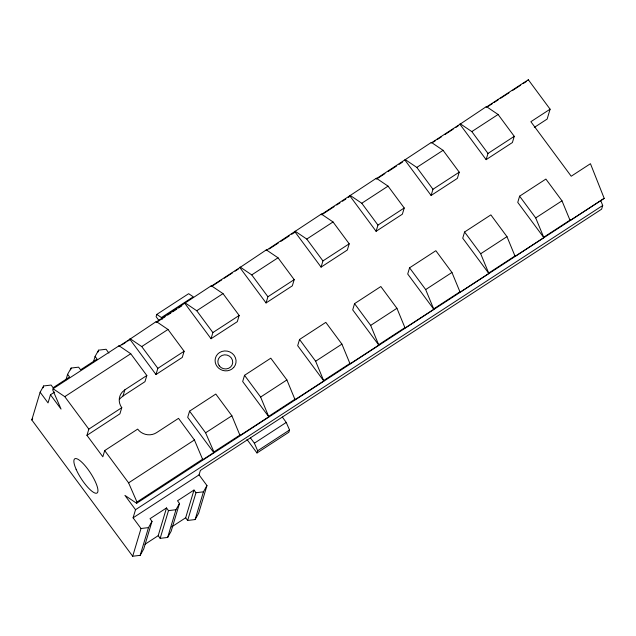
<?xml version="1.0" encoding="UTF-8"?>
<svg xmlns="http://www.w3.org/2000/svg" width="636" height="636" viewBox="0 0 636 636"><rect width="100%" height="100%" fill="white"/><g stroke="black" fill="none" stroke-linecap="round" stroke-linejoin="round"><path stroke-width="0.95" d="M54.624 392.078L50.467 394.789L61.04 409.067L52.732 389.916L53.082 388.739L119.059 345.777L130.738 353.735L146.829 375.518L124.863 389.82L122.279 392.038A13.61 12.807 16.1 0 0 121.77 407.676L88.825 429.133L86.949 435.342L102.833 456.791L104.694 450.582L137.67 429.109A13.602 12.792 16.6 0 0 156.575 432.647L178.525 418.353L194.425 439.969L202.773 459.717L213.752 452.562L213.919 451.934L205.595 432.798L189.568 411.158L215.803 394.05L231.878 415.769L240.034 435.501L268.782 416.787L260.625 397.055L244.534 375.312L270.801 358.187L286.892 379.946L295.04 399.67L323.788 380.948L315.639 361.224L299.54 339.473L325.815 322.365L341.914 344.116L350.062 363.84L378.81 345.125L370.661 325.401L354.562 303.642L380.829 286.534L396.928 308.293L405.076 328.017L433.824 309.303L425.675 289.579L409.576 267.82L435.851 250.711L451.95 272.47L460.098 292.194L488.838 273.472L480.689 253.748L464.59 231.997L490.865 214.889L506.964 236.64L515.112 256.364L543.86 237.649L535.711 217.925L519.612 196.174L545.887 179.066L561.986 200.817L570.134 220.541L604.2 198.36L590.454 163.706L571.215 176.228L530.869 121.707L550.1 109.185L528.325 79.754L486.222 107.166L486.397 106.578L498.091 114.488L514.262 136.335L512.401 142.536L486.127 159.644L459.947 124.274L486.397 106.578M600.948 201.056L602.705 205.5L601.616 209.172L200.38 470.433L199.052 474.877L206.962 485.57L198.647 513.3L195.125 519.556L187.644 520.463L195.975 492.725L193.996 490.054L177.508 500.794L179.487 503.466L171.156 531.195L167.642 537.452L160.169 538.35L168.492 510.621L166.513 507.949L150.024 518.69L152.004 521.361L143.68 549.091L140.166 555.339L132.693 556.246L141.009 528.516L133.091 517.831L135.524 509.706L124.934 495.396L136.637 503.291L136.979 502.035L128.599 482.859L104.694 450.582M50.467 394.789L48.034 402.906L40.124 392.213L43.638 385.965L51.118 385.05L53.098 387.721L69.586 376.989L67.607 374.318L71.129 368.061L78.594 367.155L80.573 369.826L97.062 359.094L95.09 356.422L98.612 350.166L106.077 349.259L108.907 353.083M129.855 339.226L156.297 321.53L167.991 329.456L184.122 351.255L182.27 357.432L155.987 374.525L129.855 339.226L118.868 346.382L119.059 345.777M155.987 374.525L157.847 368.339L184.122 351.255M184.869 303.388L211.033 338.734L212.885 332.556L239.168 315.464L223.005 293.617L211.319 285.739L156.13 322.102L156.297 321.53M244.534 375.312L242.674 381.513L268.782 416.787M550.1 109.185L547.151 119.059L534.327 127.407M132.693 556.246L31.8 419.943L40.124 392.213M43.081 387.809L43.638 385.965M65.937 379.859L67.607 374.318M70.572 369.906L71.129 368.061M93.42 361.964L95.09 356.422M98.055 352.018L98.612 350.166M119.385 399.567A13.61 12.8 16.7 0 1 120.411 398.231L122.994 396.021L124.863 389.82M156.79 314.415L161.417 317.547L193.28 296.821L188.654 293.689L156.79 314.415L156.106 316.664L159.056 320.655M146.829 375.518L144.976 381.68L122.994 396.021M140.166 555.339L148.49 527.61L152.004 521.361M189.568 411.158L187.7 417.351L213.752 452.562M145 544.273L158.197 535.679L166.513 507.949M239.875 267.573L266.325 249.876L278.019 257.787L294.19 279.641L292.329 285.834L266.055 302.943L239.875 267.573L211.136 286.295L211.319 285.739M167.642 537.452L175.973 509.714L179.487 503.466M239.168 315.464L237.308 321.665L211.033 338.734M171.648 526.918L185.664 517.791L193.996 490.054M266.325 249.876L266.15 250.465L321.347 214.054L333.033 221.964L349.204 243.811L347.343 250.012L321.077 267.12L294.897 231.75M195.125 519.556L203.448 491.819L206.962 485.57M266.055 302.943L267.915 296.742L294.19 279.641M321.347 214.054L321.164 214.642L376.361 178.231L388.055 186.141L404.226 207.988L402.365 214.189L376.091 231.297L349.911 195.928M321.077 267.12L322.937 260.919L349.204 243.811M299.54 339.473L297.68 345.674L323.788 380.948M376.361 178.231L376.186 178.819L431.383 142.4L443.069 150.319L459.24 172.165L457.379 178.366L431.105 195.467L404.933 160.097M376.091 231.297L377.951 225.096L404.226 207.988M354.562 303.642L352.702 309.851L378.81 345.125M431.383 142.4L431.2 142.989L459.947 124.274M431.105 195.467L432.965 189.266L459.24 172.165M409.576 267.82L407.716 274.021L433.824 309.303M486.127 159.644L487.987 153.443L514.262 136.335M464.59 231.997L462.73 238.198L488.838 273.472M528.142 80.343L528.325 79.754M519.612 196.174L517.752 202.375L543.86 237.649M246.967 439.42L256.992 452.975L257.66 450.757L289.539 430L286.248 422.439L282.352 417.049M604.2 198.36L136.637 503.291M121.778 407.668L119.902 413.829L86.949 435.342M289.539 430L288.871 432.218L256.992 452.975M31.8 419.943L32.682 418.385M128.599 482.859L194.425 439.969M136.979 502.035L202.733 459.12M268.949 416.19L295.207 399.066M121.834 344.919L126 342.208M127.661 341.119L130.157 339.497M156.806 322.142L165.129 316.72M167.626 315.098L170.957 312.928M172.626 311.847L176.784 309.136M178.454 308.047L181.785 305.876M213.418 285.278L221.749 279.856M224.246 278.226L232.569 272.804M235.066 271.182L238.397 269.012M269.203 248.954L278.361 242.992M280.866 241.362L289.189 235.94M291.685 234.31L295.017 232.148M321.657 214.793L334.146 206.66M336.643 205.038L339.974 202.868M342.478 201.238L345.801 199.076M348.305 197.446L349.967 196.365M376.607 179.01L384.939 173.588M388.27 171.426L396.594 166.004M399.09 164.374L402.421 162.204M433.227 142.146L435.724 140.524M437.393 139.435L441.551 136.724M444.882 134.554L453.214 129.132M455.71 127.51L458.206 125.88M488.178 106.363L492.344 103.652M494.005 102.571L498.171 99.86M500.667 98.23L508.999 92.808M512.322 90.638L520.653 85.216M523.15 83.594L526.481 81.424M53.082 388.739L64.777 396.649L130.738 353.735M130.03 338.638L141.725 346.572L167.991 329.456M185.044 302.823L196.731 310.734L223.005 293.617M240.058 266.985L251.745 274.895L278.019 257.787M295.072 231.162L306.767 239.072L333.033 221.964M350.086 195.339L361.781 203.25L388.055 186.141M405.108 159.509L416.803 167.419L443.069 150.319M460.122 123.686L471.817 131.596L498.091 114.488M260.625 397.055L286.892 379.946M315.639 361.224L341.914 344.116M370.661 325.401L396.928 308.293M425.675 289.579L451.95 272.47M480.689 253.748L506.964 236.64M535.711 217.925L561.986 200.817M323.963 380.36L350.237 363.251M378.984 344.537L405.251 327.429M433.998 308.714L460.273 291.606M489.02 272.884L515.287 255.775M544.034 237.061L570.309 219.953M135.524 509.706L602.705 205.5M133.091 517.831L199.052 474.877M257.66 450.757L254.376 443.189L286.248 422.439M205.595 432.798L231.878 415.769M213.919 451.934L240.201 434.897M141.009 528.516L148.49 527.61M195.975 492.725L203.448 491.819M168.492 510.621L175.973 509.714M471.817 131.596L487.987 153.443M416.803 167.419L432.965 189.266M361.781 203.25L377.951 225.096M306.767 239.072L322.937 260.919M251.745 274.895L267.915 296.742M196.731 310.734L212.885 332.556M250.409 437.846L254.376 443.189M141.725 346.572L157.847 368.339M185.664 517.791L187.644 520.463M64.777 396.649L88.825 429.133M158.197 535.679L160.169 538.35M161.417 317.547L162.546 319.081M233.714 367.473L231.719 369.19A10.55 9.922 16.8 0 1 217.067 366.447A10.55 9.922 16.8 0 1 219.46 352.614L221.869 351.462A10.55 9.922 16.8 0 1 234.112 355.357A10.55 9.922 16.8 0 1 233.714 367.473M76.097 469.265A20.416 5.438 56.9 0 0 96.847 493.115A20.416 5.438 56.9 0 0 84.755 465.321A20.416 5.438 56.9 0 0 76.097 469.265M219.245 365.835A7.489 7.044 16.8 0 0 232.076 365.024A7.489 7.044 16.8 0 0 224.548 354.832A7.489 7.044 16.8 0 0 219.245 365.835"/></g></svg>
